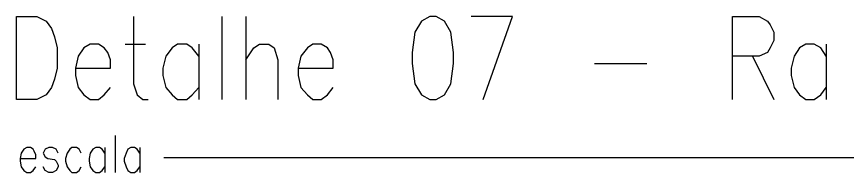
# Model space of a CAD drawing. Header units: feet. Extents: x 203667 to 205527, y 9204857 to 9205156.
# Drawn here: x 203746.002 to 203747.962, y 9204919.784 to 9204920.151 of the extents above; entities that cross this region are included whole.
import ezdxf

# ---------------------------------------------------------------- set-up
doc = ezdxf.new("R2010")
doc.units = ezdxf.units.FT
doc.header["$LTSCALE"] = 0.3
doc.header["$MEASUREMENT"] = 0
doc.layers.add('PDF_A_Texto', color=7, linetype='Continuous')

msp = doc.modelspace()

# ---------------------------------------------------------------- linework, layer by layer
at = {"layer": 'PDF_A_Texto', "lineweight": 25}
for points in [[(203746.0016, 9204919.956), (203746.0016, 9204920.1515), (203746.0493, 9204920.1515), (203746.0711, 9204920.1406), (203746.0841, 9204920.1232), (203746.0906, 9204920.1037), (203746.0971, 9204920.0776), (203746.0971, 9204920.0299), (203746.0906, 9204920.0038), (203746.0841, 9204919.9843), (203746.0711, 9204919.9669), (203746.0493, 9204919.956)], [(203746.9766, 9204920.1515), (203746.9571, 9204920.1406), (203746.9419, 9204920.1146), (203746.9353, 9204920.0668), (203746.9353, 9204920.0407), (203746.9419, 9204919.9929), (203746.9571, 9204919.9669), (203746.9766, 9204919.956), (203746.9918, 9204919.956), (203747.0113, 9204919.9669), (203747.0265, 9204919.9929), (203747.0331, 9204920.0407), (203747.0331, 9204920.0668), (203747.0265, 9204920.1146), (203747.0113, 9204920.1406), (203746.9918, 9204920.1515)]]:
    msp.add_lwpolyline(points, close=True, dxfattribs=at)
for points in [[(203746.2774, 9204920.1515), (203746.2774, 9204919.9929), (203746.286, 9204919.9669), (203746.2991, 9204919.956), (203746.3121, 9204919.956)], [(203746.4858, 9204920.1515), (203746.4858, 9204919.956)], [(203746.5423, 9204920.1515), (203746.5423, 9204919.956)], [(203747.1026, 9204919.956), (203747.172, 9204920.1515), (203747.0743, 9204920.1515)], [(203747.691, 9204919.956), (203747.691, 9204920.1515), (203747.754, 9204920.1515), (203747.7736, 9204920.1406), (203747.7801, 9204920.1319), (203747.7888, 9204920.1146), (203747.7888, 9204920.095), (203747.7801, 9204920.0776), (203747.7736, 9204920.0668), (203747.754, 9204920.0581), (203747.691, 9204920.0581)], [(203746.1405, 9204920.0299), (203746.2231, 9204920.0299), (203746.2231, 9204920.0494), (203746.2166, 9204920.0668), (203746.2079, 9204920.0776), (203746.1948, 9204920.0863), (203746.1753, 9204920.0863), (203746.1601, 9204920.0776), (203746.1471, 9204920.0581), (203746.1405, 9204920.0299), (203746.1405, 9204920.0125), (203746.1471, 9204919.9843), (203746.1601, 9204919.9669), (203746.1753, 9204919.956), (203746.1948, 9204919.956), (203746.2079, 9204919.9669), (203746.2231, 9204919.9843)], [(203746.2578, 9204920.0863), (203746.3056, 9204920.0863)], [(203746.4315, 9204920.0581), (203746.4163, 9204920.0776), (203746.4033, 9204920.0863), (203746.3816, 9204920.0863), (203746.3686, 9204920.0776), (203746.3534, 9204920.0581), (203746.3468, 9204920.0299), (203746.3468, 9204920.0125), (203746.3534, 9204919.9843), (203746.3686, 9204919.9669), (203746.3816, 9204919.956), (203746.4033, 9204919.956), (203746.4163, 9204919.9669), (203746.4315, 9204919.9843)], [(203746.4315, 9204920.0863), (203746.4315, 9204919.956)], [(203746.5423, 9204920.0494), (203746.5618, 9204920.0776), (203746.5749, 9204920.0863), (203746.5966, 9204920.0863), (203746.6096, 9204920.0776), (203746.6183, 9204920.0494), (203746.6183, 9204919.956)], [(203746.6661, 9204920.0299), (203746.7486, 9204920.0299), (203746.7486, 9204920.0494), (203746.7421, 9204920.0668), (203746.7356, 9204920.0776), (203746.7204, 9204920.0863), (203746.7008, 9204920.0863), (203746.6878, 9204920.0776), (203746.6726, 9204920.0581), (203746.6661, 9204920.0299), (203746.6661, 9204920.0125), (203746.6726, 9204919.9843), (203746.6878, 9204919.9669), (203746.7008, 9204919.956), (203746.7204, 9204919.956), (203746.7356, 9204919.9669), (203746.7486, 9204919.9843)], [(203747.9125, 9204920.0581), (203747.8995, 9204920.0776), (203747.8843, 9204920.0863), (203747.8648, 9204920.0863), (203747.8496, 9204920.0776), (203747.8365, 9204920.0581), (203747.83, 9204920.0299), (203747.83, 9204920.0125), (203747.8365, 9204919.9843), (203747.8496, 9204919.9669), (203747.8648, 9204919.956), (203747.8843, 9204919.956), (203747.8995, 9204919.9669), (203747.9125, 9204919.9843)], [(203747.9125, 9204920.0863), (203747.9125, 9204919.956)], [(203747.7388, 9204920.0581), (203747.7888, 9204919.956)], [(203747.3653, 9204920.0407), (203747.4891, 9204920.0407)], [(203746.2339, 9204919.8713), (203746.2339, 9204919.7845)], [(203746.0103, 9204919.817), (203746.0472, 9204919.817), (203746.0472, 9204919.8257), (203746.0428, 9204919.8344), (203746.0407, 9204919.8388), (203746.0341, 9204919.8431), (203746.0255, 9204919.8431), (203746.0189, 9204919.8388), (203746.0124, 9204919.8301), (203746.0103, 9204919.817), (203746.0103, 9204919.8105), (203746.0124, 9204919.7975), (203746.0189, 9204919.7888), (203746.0255, 9204919.7845), (203746.0341, 9204919.7845), (203746.0407, 9204919.7888), (203746.0472, 9204919.7975)], [(203746.0993, 9204919.8301), (203746.0949, 9204919.8388), (203746.0863, 9204919.8431), (203746.0776, 9204919.8431), (203746.0689, 9204919.8388), (203746.0645, 9204919.8301), (203746.0689, 9204919.8214), (203746.0754, 9204919.817), (203746.0906, 9204919.8149), (203746.0949, 9204919.8105), (203746.0993, 9204919.8018), (203746.0993, 9204919.7975), (203746.0949, 9204919.7888), (203746.0863, 9204919.7845), (203746.0776, 9204919.7845), (203746.0689, 9204919.7888), (203746.0645, 9204919.7975)], [(203746.1536, 9204919.8301), (203746.1492, 9204919.8388), (203746.1427, 9204919.8431), (203746.1319, 9204919.8431), (203746.1275, 9204919.8388), (203746.121, 9204919.8301), (203746.1167, 9204919.817), (203746.1167, 9204919.8105), (203746.121, 9204919.7975), (203746.1275, 9204919.7888), (203746.1319, 9204919.7845), (203746.1427, 9204919.7845), (203746.1492, 9204919.7888), (203746.1536, 9204919.7975)], [(203746.21, 9204919.8301), (203746.2035, 9204919.8388), (203746.197, 9204919.8431), (203746.1883, 9204919.8431), (203746.1818, 9204919.8388), (203746.1753, 9204919.8301), (203746.1731, 9204919.817), (203746.1731, 9204919.8105), (203746.1753, 9204919.7975), (203746.1818, 9204919.7888), (203746.1883, 9204919.7845), (203746.197, 9204919.7845), (203746.2035, 9204919.7888), (203746.21, 9204919.7975)], [(203746.21, 9204919.8431), (203746.21, 9204919.7845)], [(203746.2926, 9204919.8301), (203746.286, 9204919.8388), (203746.2795, 9204919.8431), (203746.2708, 9204919.8431), (203746.2643, 9204919.8388), (203746.26, 9204919.8301), (203746.2556, 9204919.817), (203746.2556, 9204919.8105), (203746.26, 9204919.7975), (203746.2643, 9204919.7888), (203746.2708, 9204919.7845), (203746.2795, 9204919.7845), (203746.286, 9204919.7888), (203746.2926, 9204919.7975)], [(203746.2926, 9204919.8431), (203746.2926, 9204919.7845)], [(203746.349, 9204919.8192), (203749.2676, 9204919.8192)]]:
    msp.add_lwpolyline(points, dxfattribs=at)

doc.saveas('drawing.dxf')
